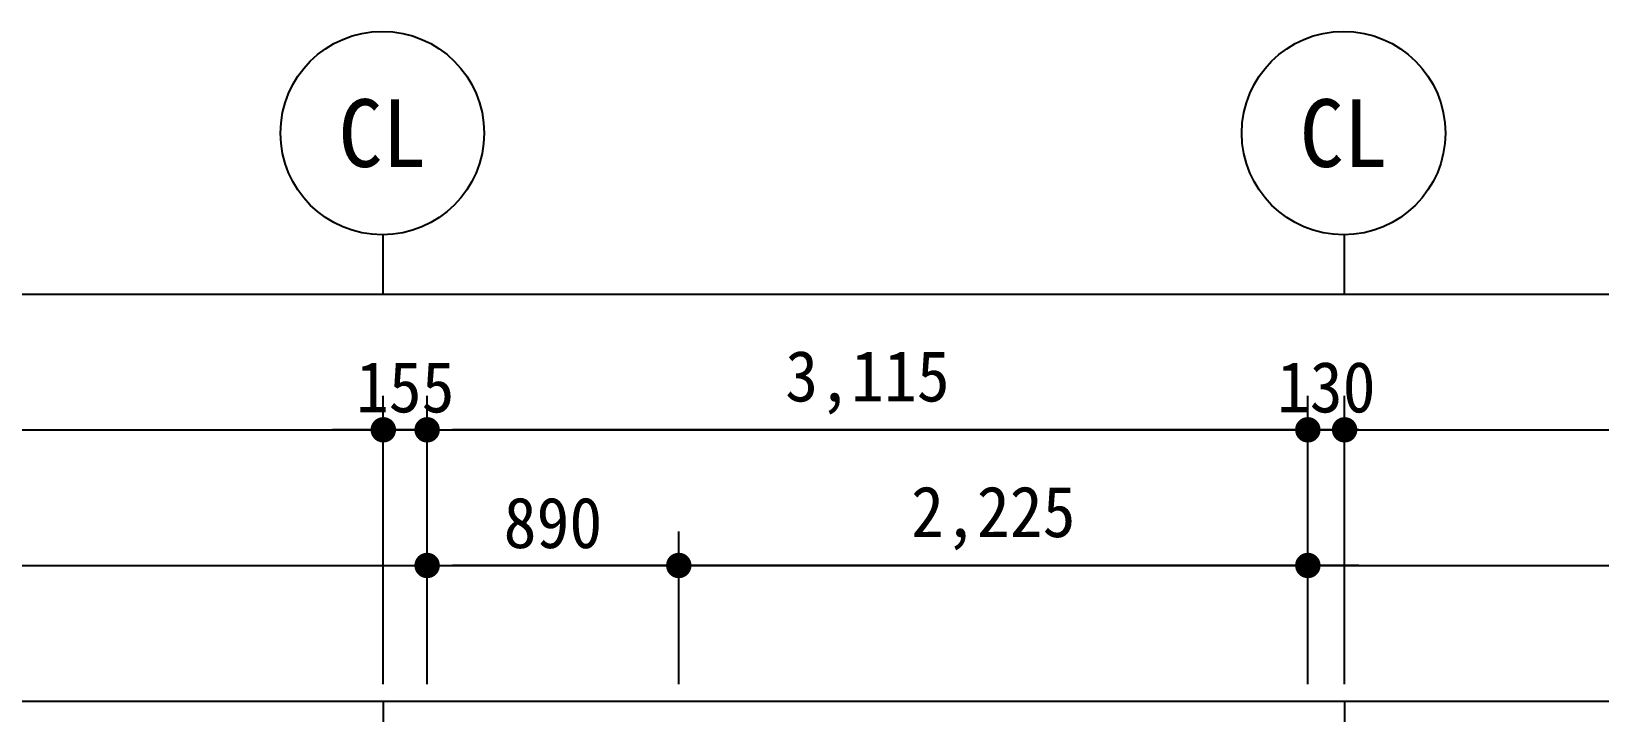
# Model space of a CAD drawing. Header units: millimetres. Extents: x -423835 to -174325, y -1379898 to -1311126.
# Drawn here: x -287355 to -281808, y -1350312 to -1347901 of the extents above; entities that cross this region are included whole.
import ezdxf
from ezdxf.enums import TextEntityAlignment as Align

# ---------------------------------------------------------------- set-up
doc = ezdxf.new("R2010")
doc.units = ezdxf.units.MM
doc.header["$LTSCALE"] = 100
doc.header["$MEASUREMENT"] = 0
doc.header["$PDSIZE"] = -10
doc.layers.get('0').update_dxf_attribs({"linetype": 'CONTINUOUS'})
doc.layers.get('Defpoints').update_dxf_attribs({"color": 153, "linetype": 'CONTINUOUS'})
doc.layers.add('A-AXIS-BUBL', color=7, linetype='CONTINUOUS', lineweight=25)
doc.layers.add('A-XXXX-TXT2', color=3, linetype='CONTINUOUS', lineweight=25)
doc.layers.add('A-DIMS', color=7, linetype='CONTINUOUS')
doc.layers.add('AA-AXIS-LINE-1', color=1, linetype='CONTINUOUS')
doc.styles.add('HY울릉도L', font='')
doc.styles.add('돋움체', font='')
doc.styles.get('HY울릉도L').set_extended_font_data('HYwulM')
doc.styles.get('돋움체').set_extended_font_data('DotumChe')
doc.dimstyles.new('CDIM', dxfattribs={"dimtxt": 3, "dimasz": 1.5, "dimexe": 2, "dimexo": 1, "dimgap": 1, "dimtad": 1, "dimdec": 0, "dimrnd": 0.5, "dimzin": 0, "dimdsep": 32, "dimlunit": 6, "dimtxsty": 'HY울릉도L', "dimblk1": '_CIDOT', "dimblk2": '_CIDOT', "dimsah": 1, "dimcen": 5.5, "dimclrd": 2, "dimclre": 2, "dimclrt": 7, "dimadec": 0, "dimazin": 0, "dimtfac": 1, "dimtdec": 0, "dimtix": 1, "dimtmove": 2, "dimatfit": 1, "dimldrblk": '_CIDOT', "dimfxl": 1, "dimtolj": 1, "dimtzin": 0, "dimlwd": -1, "dimarcsym": 0})

# ---------------------------------------------------------------- blocks, each defined once
blk = doc.blocks.new('_CIDOT')
at = {"color": 0, "linetype": 'ByBlock'}
blk.add_line((2, 0), (-1, 0), dxfattribs=at)
at = {"color": 0, "linetype": 'ByBlock', "const_width": 0.5}
blk.add_lwpolyline([(-0.25, 0, 1), (0.25, 0, 1)], format="xyb", close=True, dxfattribs=at)
blk = doc.blocks.new('*D658')
at = {"layer": 'A-DIMS', "lineweight": -2, "transparency": 16777216}
for p, q in [((-285955.4, -1350211.3), (-285955.4, -1349191.3)), ((-282840.4, -1350131.3), (-282840.4, -1349191.3))]:
    blk.add_line(p, q, dxfattribs=at)
at = {"layer": 'A-DIMS', "transparency": 16777216}
blk.add_line((-282930.4, -1349311.3), (-285865.4, -1349311.3), dxfattribs=at)
at = {"layer": 'Defpoints', "color": 0, "transparency": 16777216}
for p in [(-285955.4, -1349311.3), (-282840.4, -1350191.3), (-285955.4, -1350271.3)]:
    blk.add_point(p, dxfattribs=at)
at = {"layer": 'A-DIMS', "transparency": 16777216, "xscale": 90, "yscale": 90, "zscale": 90, "rotation": 180}
blk.add_blockref('_CIDOT', (-285955.4, -1349311.3), dxfattribs=at)
at = {"layer": 'A-DIMS', "transparency": 16777216, "xscale": 90, "yscale": 90, "zscale": 90}
blk.add_blockref('_CIDOT', (-282840.4, -1349311.3), dxfattribs=at)
at = {"layer": 'A-DIMS', "color": 3, "transparency": 16777216, "insert": (-284397.9, -1349144.2), "char_height": 180, "attachment_point": 5, "style": '돋움체'}
blk.add_mtext('\\A1;3,115', dxfattribs=at)
blk = doc.blocks.new('*D659')
at = {"layer": 'A-DIMS', "lineweight": -2, "transparency": 16777216}
for p, q in [((-282840.4, -1350211.3), (-282840.4, -1349191.3)), ((-282710.4, -1350211.3), (-282710.4, -1349191.3))]:
    blk.add_line(p, q, dxfattribs=at)
at = {"layer": 'A-DIMS', "transparency": 16777216}
for p, q in [((-282930.4, -1349311.3), (-283020.4, -1349311.3)), ((-282710.4, -1349311.3), (-282840.4, -1349311.3)), ((-282620.4, -1349311.3), (-282530.4, -1349311.3))]:
    blk.add_line(p, q, dxfattribs=at)
at = {"layer": 'Defpoints', "color": 0, "transparency": 16777216}
for p in [(-282840.4, -1349311.3), (-282840.4, -1350271.3), (-282710.4, -1350271.3)]:
    blk.add_point(p, dxfattribs=at)
at = {"layer": 'A-DIMS', "transparency": 16777216, "xscale": 90, "yscale": 90, "zscale": 90}
blk.add_blockref('_CIDOT', (-282840.4, -1349311.3), dxfattribs=at)
at = {"layer": 'A-DIMS', "transparency": 16777216, "xscale": 90, "yscale": 90, "zscale": 90, "rotation": 180}
blk.add_blockref('_CIDOT', (-282710.4, -1349311.3), dxfattribs=at)
at = {"layer": 'A-DIMS', "color": 3, "transparency": 16777216, "insert": (-282775.4, -1349161.2), "char_height": 180, "attachment_point": 5, "style": '돋움체'}
blk.add_mtext('\\A1;130', dxfattribs=at)
blk = doc.blocks.new('*D660')
at = {"layer": 'A-DIMS', "lineweight": -2, "transparency": 16777216}
for p, q in [((-286110.4, -1350211.3), (-286110.4, -1349191.3)), ((-285955.4, -1350211.3), (-285955.4, -1349191.3))]:
    blk.add_line(p, q, dxfattribs=at)
at = {"layer": 'A-DIMS', "transparency": 16777216}
for p, q in [((-286200.4, -1349311.3), (-286290.4, -1349311.3)), ((-285955.4, -1349311.3), (-286110.4, -1349311.3)), ((-285865.4, -1349311.3), (-285775.4, -1349311.3))]:
    blk.add_line(p, q, dxfattribs=at)
at = {"layer": 'Defpoints', "color": 0, "transparency": 16777216}
for p in [(-286110.4, -1349311.3), (-286110.4, -1350271.3), (-285955.4, -1350271.3)]:
    blk.add_point(p, dxfattribs=at)
at = {"layer": 'A-DIMS', "transparency": 16777216, "xscale": 90, "yscale": 90, "zscale": 90}
blk.add_blockref('_CIDOT', (-286110.4, -1349311.3), dxfattribs=at)
at = {"layer": 'A-DIMS', "transparency": 16777216, "xscale": 90, "yscale": 90, "zscale": 90, "rotation": 180}
blk.add_blockref('_CIDOT', (-285955.4, -1349311.3), dxfattribs=at)
at = {"layer": 'A-DIMS', "color": 3, "transparency": 16777216, "insert": (-286032.9, -1349161.2), "char_height": 180, "attachment_point": 5, "style": '돋움체'}
blk.add_mtext('\\A1;155', dxfattribs=at)
blk = doc.blocks.new('*D661')
at = {"layer": 'A-DIMS', "lineweight": -2, "transparency": 16777216}
for p, q in [((-285065.4, -1350211.3), (-285065.4, -1349671.3)), ((-282840.4, -1350211.3), (-282840.4, -1349671.3))]:
    blk.add_line(p, q, dxfattribs=at)
at = {"layer": 'A-DIMS', "transparency": 16777216}
blk.add_line((-282930.4, -1349791.3), (-284975.4, -1349791.3), dxfattribs=at)
at = {"layer": 'Defpoints', "color": 0, "transparency": 16777216}
for p in [(-285065.4, -1349791.3), (-285065.4, -1350271.3), (-282840.4, -1350271.3)]:
    blk.add_point(p, dxfattribs=at)
at = {"layer": 'A-DIMS', "transparency": 16777216, "xscale": 90, "yscale": 90, "zscale": 90, "rotation": 180}
blk.add_blockref('_CIDOT', (-285065.4, -1349791.3), dxfattribs=at)
at = {"layer": 'A-DIMS', "transparency": 16777216, "xscale": 90, "yscale": 90, "zscale": 90}
blk.add_blockref('_CIDOT', (-282840.4, -1349791.3), dxfattribs=at)
at = {"layer": 'A-DIMS', "color": 3, "transparency": 16777216, "insert": (-283952.9, -1349624.2), "char_height": 180, "attachment_point": 5, "style": '돋움체'}
blk.add_mtext('\\A1;2,225', dxfattribs=at)
blk = doc.blocks.new('*D662')
at = {"layer": 'A-DIMS', "lineweight": -2, "transparency": 16777216}
for p, q in [((-285955.4, -1350211.3), (-285955.4, -1349671.3)), ((-285065.4, -1350211.3), (-285065.4, -1349671.3))]:
    blk.add_line(p, q, dxfattribs=at)
at = {"layer": 'A-DIMS', "transparency": 16777216}
blk.add_line((-285155.4, -1349791.3), (-285865.4, -1349791.3), dxfattribs=at)
at = {"layer": 'Defpoints', "color": 0, "transparency": 16777216}
for p in [(-285955.4, -1349791.3), (-285955.4, -1350271.3), (-285065.4, -1350271.3)]:
    blk.add_point(p, dxfattribs=at)
at = {"layer": 'A-DIMS', "transparency": 16777216, "xscale": 90, "yscale": 90, "zscale": 90, "rotation": 180}
blk.add_blockref('_CIDOT', (-285955.4, -1349791.3), dxfattribs=at)
at = {"layer": 'A-DIMS', "transparency": 16777216, "xscale": 90, "yscale": 90, "zscale": 90}
blk.add_blockref('_CIDOT', (-285065.4, -1349791.3), dxfattribs=at)
at = {"layer": 'A-DIMS', "color": 3, "transparency": 16777216, "insert": (-285510.4, -1349641.2), "char_height": 180, "attachment_point": 5, "style": '돋움체'}
blk.add_mtext('\\A1;890', dxfattribs=at)

msp = doc.modelspace()

# ---------------------------------------------------------------- linework, layer by layer
at = {"layer": 'A-AXIS-BUBL', "ltscale": 0.2}
for p, q in [((-286110.4, -1348831.3), (-286110.4, -1348621.3)), ((-282710.4, -1348831.3), (-282710.4, -1348621.3))]:
    msp.add_line(p, q, dxfattribs=at)
for centre in [(-286114, -1348261.3), (-282714, -1348261.3)]:
    msp.add_circle(centre, 360, dxfattribs=at)
at = {"layer": 'AA-AXIS-LINE-1'}
for p, q in [((-286110.4, -1350271.3), (-286110.4, -1353849.1)), ((-282710.4, -1350271.3), (-282710.4, -1353849.1))]:
    msp.add_line(p, q, dxfattribs=at)
at = {"layer": 'Defpoints'}
for p, q in [((-288545.4, -1348831.3), (-280930.4, -1348831.3)), ((-288545.4, -1349311.3), (-280930.4, -1349311.3)), ((-288545.4, -1349791.3), (-280930.4, -1349791.3)), ((-288545.4, -1350271.3), (-280930.4, -1350271.3))]:
    msp.add_line(p, q, dxfattribs=at)

# ---------------------------------------------------------------- texts
at = {"layer": 'A-XXXX-TXT2', "ltscale": 0.2, "style": '돋움체'}
for p in [(-286114, -1348261.3), (-282714, -1348261.3)]:
    msp.add_text('CL', height=240, dxfattribs=at).set_placement(p, align=Align.MIDDLE)

# ---------------------------------------------------------------- dimensions: what is measured, and where the dimension line sits
at = {"layer": 'A-DIMS'}
for base, p1, p2, picture, middle in [((-286110.4, -1349311.3), (-285955.4, -1350271.3), (-286110.4, -1350271.3), '*D660', (-286032.9, -1349161.2)), ((-285955.4, -1349311.3), (-282840.4, -1350191.3), (-285955.4, -1350271.3), '*D658', (-284397.9, -1349144.2)), ((-282840.4, -1349311.3), (-282710.4, -1350271.3), (-282840.4, -1350271.3), '*D659', (-282775.4, -1349161.2)), ((-285955.4, -1349791.3), (-285065.4, -1350271.3), (-285955.4, -1350271.3), '*D662', (-285510.4, -1349641.2)), ((-285065.4, -1349791.3), (-282840.4, -1350271.3), (-285065.4, -1350271.3), '*D661', (-283952.9, -1349624.2))]:
    dim = msp.add_linear_dim(base=base, p1=p1, p2=p2, dimstyle='CDIM', override={"dimscale": 60, "dimtxsty": '돋움체', "dimclrd": 256, "dimclre": 256, "dimclrt": 3}, dxfattribs=at)
    dim.commit()
    dim.dimension.update_dxf_attribs({"geometry": picture, "text_midpoint": middle})

doc.saveas('drawing.dxf')
